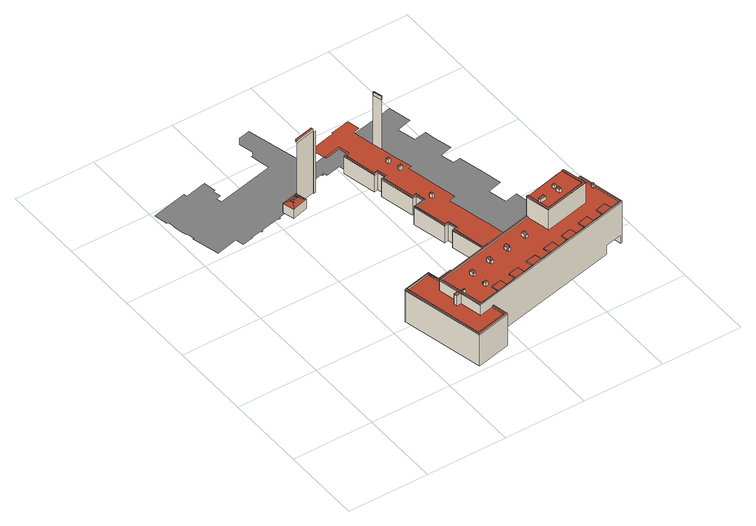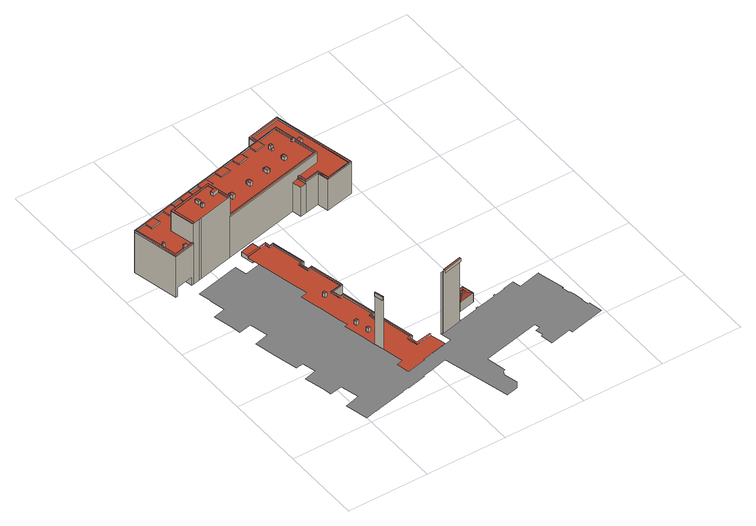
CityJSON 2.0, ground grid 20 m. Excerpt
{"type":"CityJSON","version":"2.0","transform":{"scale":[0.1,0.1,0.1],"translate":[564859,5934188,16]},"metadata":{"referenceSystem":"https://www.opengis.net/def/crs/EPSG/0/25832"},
"CityObjects":{
"building1":{"type":"Building","attributes":{"Grundfläche 2D":"1542.762677","Grundhöhe NN":"16.624"},"children":["building1-1","building1-2","building1-3","building1-4","building1-5"],"geometry":[{"type":"MultiSurface","lod":"3","boundaries":[[[0,1,2,3]],[[4,0,3,5]],[[6,4,5,7]],[[8,9,10,11,12,13,14,15,16,17,18,19,20,21,22,23,24,25,26,27,28,29,30,31,32,33,34,35,7,5,3,2,36,37,38,39,40,41,42,43,44,45,46,47,48,49,50,51,52,53,54,55,56,57,58,59,60,61,62,63,64,65,66,67,68,69,70,71,72,73,74,75,76,77,78,79,80,81,82,83,84,85,86,87,88,89,90,91,92,93,94,95,96,97,98,99,100,101,102,103,104,105,106,107,108,109,110,111,112,113,114,115,116,117,118,119,120,121,122,123,124,125,126,127,128,129]],[[130,131,128,127]],[[131,130,132,133]],[[130,134,135,132]],[[134,130,127,126]],[[136,137,138,139]],[[140,135,134,141]],[[126,125,141,134]],[[142,138,137,143]],[[144,145,10,9]],[[131,146,129,128]],[[145,144,147,148]],[[144,149,150,147]],[[146,131,133,151]],[[149,144,9,8]],[[152,153,154,155]],[[156,136,139,157]],[[153,158,159,154]],[[146,149,8,129]],[[149,146,151,150]],[[158,156,157,159]],[[145,160,11,10]],[[160,145,148,161]],[[137,136,156,158,153,152,162,163,164,165,166,167,168,169,170,171,172,173,174,175,176,177,178,179,180,181,182,183,184,185,161,148,147,150,151,133,132,135,140,186,187,188,189,143]],[[162,152,155,190]],[[13,191,192,193,15,14]],[[193,192,191,184,183,182]],[[191,194,185,184]],[[194,191,13,12]],[[166,165,195,196]],[[160,194,12,11]],[[194,160,161,185]],[[195,165,164,197]],[[198,199,20,19]],[[193,200,16,15]],[[199,198,178,177]],[[198,201,202,180,179,178]],[[17,202,201,198,19,18]],[[200,193,182,181]],[[197,164,163,162,190,203]],[[170,169,204,205]],[[167,166,196,206]],[[200,202,17,16]],[[202,200,181,180]],[[204,169,168,207]],[[206,207,168,167]],[[207,206,196,195,197,203,190,155,154,159,157,139,138,142,208,209,210,211,212,213,214,215,216,217,218,219,220,221,222,223,224,225,226,227,228,229,230,231,232,233,234,235,236,237,238,239,240,241,242,243,244,245,246,247,205,204]],[[248,228,227,249]]],"semantics":{"surfaces":[{"type":"WallSurface"},{"type":"GroundSurface"},{"type":"RoofSurface"}],"values":[0,0,0,1,0,0,0,0,0,0,0,0,0,0,0,0,0,0,0,0,0,0,0,0,0,0,2,0,0,0,0,0,0,0,0,0,0,0,0,0,0,0,0,0,0,0,0,0,0,2,0]}}]},
"building1-1":{"type":"BuildingInstallation","parents":["building1"],"geometry":[{"type":"MultiSurface","lod":"3","boundaries":[[[250,251,252,253,254]],[[1,0,253,252]],[[250,255,256,251]]],"semantics":{"surfaces":[{"type":"RoofSurface"},{"type":"WallSurface"}],"values":[0,1,1]}}]},
"building1-2":{"type":"BuildingInstallation","parents":["building1"],"geometry":[{"type":"MultiSurface","lod":"3","boundaries":[[[257,258,259,260]],[[260,259,261,262]],[[257,260,262,263]],[[258,257,263,264]],[[259,258,264,261]]],"semantics":{"surfaces":[{"type":"RoofSurface"},{"type":"WallSurface"}],"values":[0,1,1,1,1]}}]},
"building1-3":{"type":"BuildingInstallation","parents":["building1"],"geometry":[{"type":"MultiSurface","lod":"3","boundaries":[[[265,266,267,268]],[[268,267,269,270]],[[265,268,270,271]],[[266,265,271,272]],[[267,266,272,269]]],"semantics":{"surfaces":[{"type":"RoofSurface"},{"type":"WallSurface"}],"values":[0,1,1,1,1]}}]},
"building1-4":{"type":"BuildingInstallation","parents":["building1"],"geometry":[{"type":"MultiSurface","lod":"3","boundaries":[[[273,274,275,276]],[[276,275,277,278]],[[278,279,273,276]],[[274,273,279,280]],[[280,277,275,274]]],"semantics":{"surfaces":[{"type":"RoofSurface"},{"type":"WallSurface"}],"values":[0,1,1,1,1]}}]},
"building1-5":{"type":"BuildingInstallation","parents":["building1"],"geometry":[{"type":"MultiSurface","lod":"3","boundaries":[[[281,282,283,284]],[[284,283,248,249]],[[281,284,249,285]],[[282,281,285,286]],[[283,282,286,248]]],"semantics":{"surfaces":[{"type":"RoofSurface"},{"type":"WallSurface"}],"values":[0,1,1,1,1]}}]},
"building2":{"type":"Building","attributes":{"Grundfläche 2D":"27.112063","Grundhöhe NN":"18.301"},"children":["building2-1"],"geometry":[{"type":"Solid","lod":"3","boundaries":[[[[287,288,289,290,291]],[[291,292,293,288,287]],[[294,295,296,291,290,289]],[[295,294,293,297,296]],[[296,297,293,292,291]],[[298,299,300,301]],[[302,303,304,305]],[[306,307,301,300]],[[307,308,298,301]],[[308,309,299,298]],[[309,306,300,299]],[[310,311,289,288]],[[311,312,294,289]],[[312,313,293,294]],[[313,310,288,293]],[[303,302,314,315]],[[304,303,315,316]],[[305,304,316,317]],[[302,305,317,314]],[[309,308,307,306]],[[313,312,311,310]],[[315,314,317,316]]]],"semantics":{"surfaces":[{"type":"RoofSurface"},{"type":"WallSurface"},{"type":"GroundSurface"}],"values":[[0,0,0,0,0,0,0,1,1,1,1,1,1,1,1,1,1,1,1,2,2,2]]}}]},
"building2-1":{"type":"BuildingInstallation","parents":["building2"],"geometry":[{"type":"MultiSurface","lod":"3","boundaries":[[[318,319,320,321]],[[322,320,319]],[[323,320,322]],[[324,325,326,323]],[[326,320,323]],[[327,328,326,325]],[[329,321,326,328]],[[321,320,326]],[[290,322,319,287]],[[323,322,290,330,295,325,324]],[[295,331,297,328,327,325]],[[297,332,292,333,287,319,318,321,329,328]]],"semantics":{"surfaces":[{"type":"RoofSurface"},{"type":"WallSurface"}],"values":[0,0,0,0,0,0,0,0,1,1,1,1]}}]},
"building3":{"type":"Building","attributes":{"Grundfläche 2D":"600.723699","Grundhöhe NN":"18.237"},"children":["building3-1","building3-2","building3-3","building3-4","building3-5","building3-6","building3-7","building3-8","building3-9","building3-10","building3-11","building3-12","building3-13","building3-14","building3-15","building3-16","building3-17","building3-18","building3-19","building3-20","building3-21","building3-22","building3-23","building3-24"],"geometry":[{"type":"MultiSurface","lod":"3","boundaries":[[[334,335,336,337,338,339,340,341,342,343,344,345,346,347,348,349,350,351,352,353,354,355,356,357,358,359,360,361,362,363,364,365,366]],[[367,368,369,370,371,372,373,374,375,376]],[[377,378,379]],[[378,380,379]],[[381,382,378,377,383,384,385,386,387,388]],[[389,380,378,390,391,392,393,394]],[[395,396,397,398,399,400,401,402,403,404,405,406,407,408,409,410,411,412,413,414,415,416,417,418,419,420,421,422]],[[423,424,425,426,427,428,429]],[[430,431,432,433,434,435,436,437,438,439,440,441,442]],[[443,444,355,354]],[[444,445,446,447,448,449,450,357,356,355]],[[450,451,358,357]],[[451,452,359,358]],[[452,453,360,359]],[[416,415,362,361]],[[363,414,413,364]],[[413,412,365,364]],[[366,411,410,334]],[[410,409,335,334]],[[338,406,405,339]],[[408,407,337,336]],[[342,402,401,343]],[[404,403,341,340]],[[346,398,397,347]],[[400,399,345,344]],[[348,396,395,349]],[[395,422,350,349]],[[351,421,420,352]],[[420,419,353,352]],[[454,428,370,369]],[[428,427,371,370]],[[372,371,427,426]],[[426,425,424,374,373,372]],[[424,455,375,374]],[[455,456,376,375]],[[456,457,367,376]],[[457,458,454,369,368,367]],[[459,460,377,379]],[[461,383,377,460]],[[461,462,463,385,384,383]],[[463,464,386,385]],[[388,387,442,441]],[[381,388,441,440]],[[382,381,440,439]],[[378,382,439,438]],[[437,390,378,438]],[[437,436,391,390]],[[436,435,392,391]],[[465,466,394,393]],[[466,467,468,380,389,394]],[[468,459,379,380]],[[469,470,471,472,473,453,452,474]],[[465,393,392,435,434,444,443,475,476]],[[431,430,450,449,446,445,444,434,433,432]],[[442,387,386,464,477,478,479,480,481,482,451,450,430]],[[452,451,482,474]],[[428,454,360,453,473,483,429]],[[423,429,483,484]],[[455,424,423,484,475,443,354]],[[419,418,456,455,354,353]],[[456,418,417,457]],[[360,454,458,457,417,416,361]],[[466,465,476,485]],[[486,468,467,466,485,487]],[[459,468,486,488]],[[460,459,488,489]],[[461,460,489,490]],[[491,463,462,461,490,492]],[[464,463,491,477]],[[493,494,495,496]],[[495,494,479,478]],[[470,469,481,480]],[[497,472,471,498]],[[498,499,500,497]],[[499,493,496,500]],[[484,483,473,472,497,500,496,495,478,477,491,492,490,489,488,486,487,485,476,475]],[[481,469,474,482]],[[471,470,480,479,494,493,499,498]]],"semantics":{"surfaces":[{"type":"RoofSurface"},{"type":"WallSurface"},{"type":"GroundSurface"},{"type":"OuterCeilingSurface"}],"values":[0,0,0,0,0,0,0,0,0,1,1,1,1,1,1,1,1,1,1,1,1,1,1,1,1,1,1,1,1,1,1,1,1,1,1,1,1,1,1,1,1,1,1,1,1,1,1,1,1,1,1,1,1,1,1,1,1,1,1,1,1,1,1,1,1,1,1,1,1,1,1,1,1,1,1,2,2,3]}}]},
"building3-1":{"type":"BuildingInstallation","parents":["building3"],"geometry":[{"type":"MultiSurface","lod":"3","boundaries":[[[501,502,503,504]],[[366,365,504,503]],[[505,501,504,365,412]],[[502,501,505,506]],[[411,366,503,502,506]]],"semantics":{"surfaces":[{"type":"RoofSurface"},{"type":"WallSurface"}],"values":[0,1,1,1,1]}}]},
"building3-2":{"type":"BuildingInstallation","parents":["building3"],"geometry":[{"type":"MultiSurface","lod":"3","boundaries":[[[507,508,509,510,511]],[[512,513,509,508]],[[514,515,516,517,518,511,510,509,513]],[[518,519,507,511]],[[519,512,508,507]]],"semantics":{"surfaces":[{"type":"RoofSurface"},{"type":"WallSurface"}],"values":[0,1,1,1,1]}}]},
"building3-3":{"type":"BuildingInstallation","parents":["building3"],"geometry":[{"type":"MultiSurface","lod":"3","boundaries":[[[520,521,348,347]],[[397,522,520,347]],[[521,520,522,523]],[[523,396,348,521]]],"semantics":{"surfaces":[{"type":"RoofSurface"},{"type":"WallSurface"}],"values":[0,1,1,1]}}]},
"building3-4":{"type":"BuildingInstallation","parents":["building3"],"geometry":[{"type":"MultiSurface","lod":"3","boundaries":[[[524,525,526,527,528]],[[529,530,526,525]],[[531,532,533,534,535,528,527,526,530]],[[535,536,524,528]],[[525,524,536,529]]],"semantics":{"surfaces":[{"type":"RoofSurface"},{"type":"WallSurface"}],"values":[0,1,1,1,1]}}]},
"building3-5":{"type":"BuildingInstallation","parents":["building3"],"geometry":[{"type":"MultiSurface","lod":"3","boundaries":[[[537,538,539,540]],[[541,542,537,540]],[[542,543,538,537]],[[543,544,539,538]]],"semantics":{"surfaces":[{"type":"RoofSurface"},{"type":"WallSurface"}],"values":[0,1,1,1]}}]},
"building3-6":{"type":"BuildingInstallation","parents":["building3"],"geometry":[{"type":"MultiSurface","lod":"3","boundaries":[[[545,516,515,546]],[[514,547,546,515]],[[547,548,545,546]],[[548,517,516,545]]],"semantics":{"surfaces":[{"type":"RoofSurface"},{"type":"WallSurface"}],"values":[0,1,1,1]}}]},
"building3-7":{"type":"BuildingInstallation","parents":["building3"],"geometry":[{"type":"MultiSurface","lod":"3","boundaries":[[[549,550,346,345]],[[399,551,549,345]],[[550,549,551,552]],[[552,398,346,550]]],"semantics":{"surfaces":[{"type":"RoofSurface"},{"type":"WallSurface"}],"values":[0,1,1,1]}}]},
"building3-8":{"type":"BuildingInstallation","parents":["building3"],"geometry":[{"type":"MultiSurface","lod":"3","boundaries":[[[553,554,555,556,557]],[[558,559,555,554]],[[541,540,539,544,560,557,556,555,559]],[[560,561,553,557]],[[561,558,554,553]]],"semantics":{"surfaces":[{"type":"RoofSurface"},{"type":"WallSurface"}],"values":[0,1,1,1,1]}}]},
"building3-9":{"type":"BuildingInstallation","parents":["building3"],"geometry":[{"type":"MultiSurface","lod":"3","boundaries":[[[562,563,564,565]],[[566,567,565,564]],[[562,565,567,568]],[[568,569,563,562]]],"semantics":{"surfaces":[{"type":"RoofSurface"},{"type":"WallSurface"}],"values":[0,1,1,1]}}]},
"building3-10":{"type":"BuildingInstallation","parents":["building3"],"geometry":[{"type":"MultiSurface","lod":"3","boundaries":[[[570,571,572,573]],[[351,350,573,572]],[[574,570,573,350,422]],[[574,575,571,570]],[[421,351,572,571,575]]],"semantics":{"surfaces":[{"type":"RoofSurface"},{"type":"WallSurface"}],"values":[0,1,1,1,1]}}]},
"building3-11":{"type":"BuildingInstallation","parents":["building3"],"geometry":[{"type":"MultiSurface","lod":"3","boundaries":[[[576,577,336,335]],[[409,578,576,335]],[[577,576,578,579]],[[579,408,336,577]]],"semantics":{"surfaces":[{"type":"RoofSurface"},{"type":"WallSurface"}],"values":[0,1,1,1]}}]},
"building3-12":{"type":"BuildingInstallation","parents":["building3"],"geometry":[{"type":"MultiSurface","lod":"3","boundaries":[[[580,581,582,583,584]],[[585,586,582,581]],[[587,588,589,590,591,584,583,582,586]],[[591,592,580,584]],[[592,585,581,580]]],"semantics":{"surfaces":[{"type":"RoofSurface"},{"type":"WallSurface"}],"values":[0,1,1,1,1]}}]},
"building3-13":{"type":"BuildingInstallation","parents":["building3"],"geometry":[{"type":"MultiSurface","lod":"3","boundaries":[[[593,594,340,339]],[[405,595,593,339]],[[594,593,595,596]],[[596,404,340,594]]],"semantics":{"surfaces":[{"type":"RoofSurface"},{"type":"WallSurface"}],"values":[0,1,1,1]}}]},
"building3-14":{"type":"BuildingInstallation","parents":["building3"],"geometry":[{"type":"MultiSurface","lod":"3","boundaries":[[[597,598,338,337]],[[407,599,597,337]],[[598,597,599,600]],[[600,406,338,598]]],"semantics":{"surfaces":[{"type":"RoofSurface"},{"type":"WallSurface"}],"values":[0,1,1,1]}}]},
"building3-15":{"type":"BuildingInstallation","parents":["building3"],"geometry":[{"type":"MultiSurface","lod":"3","boundaries":[[[601,602,589,588]],[[587,603,601,588]],[[603,604,602,601]],[[604,590,589,602]]],"semantics":{"surfaces":[{"type":"RoofSurface"},{"type":"WallSurface"}],"values":[0,1,1,1]}}]},
"building3-16":{"type":"BuildingInstallation","parents":["building3"],"geometry":[{"type":"MultiSurface","lod":"3","boundaries":[[[605,533,532,606]],[[531,607,606,532]],[[605,606,607,608]],[[608,534,533,605]]],"semantics":{"surfaces":[{"type":"RoofSurface"},{"type":"WallSurface"}],"values":[0,1,1,1]}}]},
"building3-17":{"type":"BuildingInstallation","parents":["building3"],"geometry":[{"type":"MultiSurface","lod":"3","boundaries":[[[609,610,342,341]],[[403,611,609,341]],[[610,609,611,612]],[[342,610,612,402]]],"semantics":{"surfaces":[{"type":"RoofSurface"},{"type":"WallSurface"}],"values":[0,1,1,1]}}]},
"building3-18":{"type":"BuildingInstallation","parents":["building3"],"geometry":[{"type":"MultiSurface","lod":"3","boundaries":[[[613,614,615,616]],[[616,615,617,618]],[[618,619,613,616]],[[619,620,614,613]],[[615,614,620,617]]],"semantics":{"surfaces":[{"type":"RoofSurface"},{"type":"WallSurface"}],"values":[0,1,1,1,1]}}]},
"building3-19":{"type":"BuildingInstallation","parents":["building3"],"geometry":[{"type":"MultiSurface","lod":"3","boundaries":[[[621,622,623,624,625]],[[626,623,622,621,627,628]],[[624,623,626,629]],[[625,624,629,630]],[[621,625,630,627]]],"semantics":{"surfaces":[{"type":"RoofSurface"},{"type":"WallSurface"}],"values":[0,1,1,1,1]}}]},
"building3-20":{"type":"BuildingInstallation","parents":["building3"],"geometry":[{"type":"MultiSurface","lod":"3","boundaries":[[[631,632,633,634]],[[634,633,635,636]],[[636,637,631,634]],[[637,638,632,631]],[[633,632,638,635]]],"semantics":{"surfaces":[{"type":"RoofSurface"},{"type":"WallSurface"}],"values":[0,1,1,1,1]}}]},
"building3-21":{"type":"BuildingInstallation","parents":["building3"],"geometry":[{"type":"MultiSurface","lod":"3","boundaries":[[[639,448,447,640]],[[641,640,447,446,432]],[[641,642,639,640]],[[431,449,448,639,642]],[[446,449,431,432]]],"semantics":{"surfaces":[{"type":"RoofSurface"},{"type":"WallSurface"}],"values":[0,1,1,1,1]}}]},
"building3-22":{"type":"BuildingInstallation","parents":["building3"],"geometry":[{"type":"MultiSurface","lod":"3","boundaries":[[[643,644,645,646]],[[363,362,646,645]],[[647,643,646,362,415]],[[644,643,647,648]],[[414,363,645,644,648]]],"semantics":{"surfaces":[{"type":"RoofSurface"},{"type":"WallSurface"}],"values":[0,1,1,1,1]}}]},
"building3-23":{"type":"BuildingInstallation","parents":["building3"],"geometry":[{"type":"MultiSurface","lod":"3","boundaries":[[[649,650,651,652]],[[566,564,652,651,653]],[[564,563,649,652]],[[654,650,649,563,569]],[[651,650,654,653]]],"semantics":{"surfaces":[{"type":"RoofSurface"},{"type":"WallSurface"}],"values":[0,1,1,1,1]}}]},
"building3-24":{"type":"BuildingInstallation","parents":["building3"],"geometry":[{"type":"MultiSurface","lod":"3","boundaries":[[[655,656,344,343]],[[401,657,655,343]],[[656,655,657,658]],[[658,400,344,656]]],"semantics":{"surfaces":[{"type":"RoofSurface"},{"type":"WallSurface"}],"values":[0,1,1,1]}}]}
},
"vertices":[
[316,658,177],[268,647,177],[268,647,6],[316,658,6],[317,655,177],[317,655,6],[321,656,177],[321,656,6],[460,374,6],[450,372,6],[431,457,6],[460,463,6],[455,483,6],[446,481,6],[445,485,6],[427,567,6],[437,569,6],[432,589,6],[426,587,6],[423,587,6],[404,671,6],[413,674,6],[409,694,6],[372,686,6],[371,690,6],[371,692,6],[370,697,6],[367,696,6],[368,691,6],[364,691,6],[363,695,6],[316,684,6],[319,670,6],[321,661,6],[320,661,6],[321,659,6],[269,644,6],[264,643,6],[263,646,6],[215,635,6],[215,632,6],[211,631,6],[210,634,6],[163,624,6],[163,621,6],[159,620,6],[158,623,6],[132,617,6],[132,616,6],[105,610,6],[100,630,6],[46,618,6],[45,621,6],[30,685,6],[33,685,6],[29,705,6],[26,704,6],[24,714,6],[19,738,6],[21,739,6],[17,757,6],[14,756,6],[7,789,6],[95,809,6],[96,801,6],[149,813,6],[155,782,6],[149,781,6],[149,780,6],[154,762,6],[142,759,6],[145,745,6],[288,777,6],[282,806,6],[278,825,6],[282,826,6],[288,836,6],[280,871,6],[290,886,6],[319,892,6],[320,889,6],[320,888,6],[333,837,6],[338,818,6],[361,731,6],[361,730,6],[361,728,6],[362,727,6],[402,737,6],[427,743,6],[427,746,6],[474,756,6],[474,755,6],[490,758,6],[491,759,6],[558,773,6],[568,775,6],[573,776,6],[599,782,6],[612,727,6],[575,718,6],[586,672,6],[617,678,6],[622,654,6],[633,608,6],[602,601,6],[610,567,6],[629,570,6],[642,512,6],[654,459,6],[618,451,6],[629,404,6],[660,411,6],[665,387,6],[676,341,6],[645,334,6],[652,299,6],[653,295,6],[652,294,6],[659,264,6],[550,239,6],[544,268,6],[543,268,6],[543,269,6],[541,268,6],[486,256,6],[483,269,6],[474,267,6],[455,351,6],[465,354,6],[474,267,52],[455,351,52],[474,267,55],[455,351,55],[483,269,52],[483,269,55],[459,349,55],[476,271,55],[476,271,52],[459,349,52],[486,256,55],[486,256,52],[487,273,52],[487,273,55],[450,372,52],[431,457,52],[465,354,52],[450,372,55],[431,457,55],[460,374,52],[460,374,55],[465,354,55],[435,455,55],[453,375,55],[453,375,52],[435,455,52],[468,351,55],[468,351,52],[463,378,55],[463,378,52],[460,463,52],[460,463,55],[464,461,55],[459,484,55],[458,488,55],[449,485,55],[431,565,55],[441,567,55],[435,593,55],[425,591,55],[408,669,55],[418,672,55],[412,699,55],[371,690,55],[372,686,55],[409,694,55],[413,674,55],[404,671,55],[423,587,55],[426,587,55],[432,589,55],[437,569,55],[427,567,55],[445,485,55],[446,481,55],[455,483,55],[541,268,55],[540,270,55],[540,271,55],[490,260,55],[464,461,52],[446,481,52],[445,485,52],[427,567,52],[455,483,52],[449,485,52],[431,565,52],[458,488,52],[423,587,52],[404,671,52],[437,569,52],[426,587,52],[432,589,52],[459,484,52],[425,591,52],[408,669,52],[441,567,52],[435,593,52],[490,260,52],[540,271,52],[539,274,52],[541,274,52],[536,293,52],[529,326,52],[524,346,52],[517,378,52],[512,398,52],[504,432,52],[510,434,52],[521,436,52],[511,484,52],[510,485,52],[498,541,52],[493,563,52],[501,565,52],[494,595,52],[489,615,52],[482,646,52],[477,668,52],[467,711,52],[465,721,52],[481,725,52],[475,753,52],[474,755,52],[474,756,52],[427,746,52],[427,743,52],[408,739,52],[406,738,52],[402,737,52],[362,727,52],[365,714,52],[366,711,52],[370,697,52],[371,692,52],[371,690,52],[412,699,52],[418,672,52],[477,668,188],[482,646,188],
[315,663,184],[267,652,184],[268,647,184],[316,658,184],[316,659,184],[315,663,177],[267,652,177],
[479,458,63],[485,460,63],[483,466,63],[477,465,63],[483,466,52],[477,465,52],[479,458,52],[485,460,52],
[473,574,63],[475,568,63],[481,569,63],[480,576,63],[481,569,52],[480,576,52],[473,574,52],[475,568,52],
[466,607,63],[468,600,63],[474,601,63],[472,608,63],[474,601,52],[472,608,52],[466,607,52],[468,600,52],
[484,647,198],[479,668,198],[477,668,198],[482,646,198],[484,647,188],[479,668,188],
[233,622,53],[220,629,48],[227,600,48],[235,613,53],[238,618,55],[245,625,53],[259,638,48],[266,610,48],[254,617,53],[248,621,55],[251,626,53],[530,232,34],[523,264,34],[489,256,34],[496,224,34],[363,179,103],[357,203,103],[342,200,103],[347,176,103],[489,256,23],[496,224,23],[530,232,23],[523,264,23],[220,629,23],[227,600,23],[266,610,23],[259,638,23],[363,179,23],[357,203,23],[342,200,23],[347,176,23],
[237,623,54],[233,622,54],[238,618,57],[245,625,55],[235,613,54],[247,616,55],[249,616,55],[254,617,55],[248,621,57],[252,622,55],[251,626,55],[247,625,55],[247,616,53],[252,622,53],[247,625,53],[237,623,53],
[737,147,138],[710,141,138],[685,135,138],[657,129,138],[631,123,138],[605,118,138],[579,112,138],[552,106,138],[526,100,138],[499,94,138],[473,88,138],[447,82,138],[421,77,138],[394,70,138],[369,65,138],[317,53,138],[306,101,138],[305,105,138],[293,160,138],[553,218,138],[552,222,138],[288,163,138],[289,159,138],[313,50,138],[741,145,138],[716,259,138],[663,247,138],[664,244,138],[679,247,138],[686,248,138],[713,254,138],[720,221,138],[721,216,138],[677,187,192],[664,244,192],[663,247,192],[659,246,192],[672,190,192],[569,167,192],[557,219,192],[557,223,192],[552,222,192],[566,162,192],[230,204,111],[297,216,111],[300,220,110],[306,192,111],[277,6,111],[234,202,111],[275,1,111],[278,1,111],[360,19,111],[351,58,111],[347,57,111],[355,23,111],[338,199,111],[303,188,111],[339,195,111],[343,175,111],[347,176,111],[342,200,111],[317,53,135],[369,65,135],[394,70,135],[421,77,135],[447,82,135],[473,88,135],[499,94,135],[526,100,135],[552,106,135],[579,112,135],[605,118,135],[631,123,135],[657,129,135],[685,135,135],[710,141,135],[737,147,135],[721,216,135],[720,221,135],[713,254,135],[686,248,135],[679,247,135],[664,244,135],[677,187,135],[566,162,135],[553,218,135],[293,160,135],[305,105,135],[306,101,135],[640,242,190],[557,223,190],[557,219,190],[569,167,190],[672,190,190],[659,246,190],[646,243,190],[313,50,108],[301,104,108],[299,113,108],[289,159,108],[288,163,108],[343,175,108],[339,195,108],[303,188,108],[297,216,108],[234,202,108],[277,6,108],[355,23,108],[347,57,108],[552,222,135],[288,163,135],[289,159,135],[299,113,135],[299,113,136],[301,104,136],[301,104,135],[313,50,135],[741,145,135],[716,259,135],[663,247,135],[663,247,190],[552,222,190],[566,162,190],[677,187,190],[664,244,190],[300,220,108],[230,204,108],[275,1,108],[278,1,108],[360,19,108],[351,58,108],[347,176,108],[342,200,108],[338,199,108],[306,192,108],[711,258,22],[711,258,46],[667,248,46],[667,248,22],[663,247,22],[716,259,22],[552,222,22],[347,176,22],[351,58,22],[693,134,22],[693,134,46],[738,144,46],[738,144,22],[741,145,22],[646,243,22],[640,242,22],[342,200,22],[306,192,22],[338,199,22],[300,220,22],[230,204,22],[275,1,22],[360,19,22],[278,1,22],[702,158,46],[688,155,46],[688,155,22],[702,158,22],[673,219,22],[673,219,46],[687,222,46],[687,222,22],
[716,220,145],[717,214,145],[721,216,145],[720,221,145],[716,220,135],[717,214,135],
[515,181,145],[508,179,145],[510,170,145],[511,170,145],[517,172,145],[508,179,135],[510,170,135],[511,170,135],[511,170,143],[516,171,143],[516,171,135],[517,172,135],[515,181,135],
[390,88,138],[365,82,138],[390,88,135],[365,82,135],
[358,145,145],[351,143,145],[352,135,145],[353,135,145],[359,136,145],[351,143,135],[352,135,135],[353,135,135],[353,135,143],[358,136,143],[358,136,135],[359,136,135],[358,145,135],
[407,143,143],[412,144,143],[411,148,143],[406,146,143],[406,146,135],[407,143,135],[412,144,135],[411,148,135],
[517,168,143],[512,167,143],[512,167,135],[517,168,135],
[443,100,138],[417,94,138],[443,100,135],[417,94,135],
[410,157,145],[403,155,145],[405,146,145],[406,146,145],[412,148,145],[403,155,135],[405,146,135],[412,148,135],[410,157,135],
[355,103,140],[355,99,140],[361,101,140],[361,104,140],[361,101,135],[361,104,135],[355,103,135],[355,99,135],
[311,102,143],[310,106,143],[305,105,143],[306,101,143],[311,102,135],[310,106,135],
[706,159,138],[681,153,138],[706,159,135],[681,153,135],
[462,169,145],[455,167,145],[457,158,145],[458,158,145],[464,160,145],[455,167,135],[457,158,135],[458,158,135],[458,158,143],[463,159,143],[463,159,135],[464,160,135],[462,169,135],
[601,135,138],[575,129,138],[601,135,135],[575,129,135],
[653,147,138],[627,141,138],[653,147,135],[627,141,135],
[459,155,143],[464,156,143],[459,155,135],[464,156,135],
[359,133,143],[354,132,143],[354,132,135],[359,133,135],
[548,123,138],[522,118,138],[548,123,135],[522,118,135],
[619,210,199],[618,216,199],[612,215,199],[614,209,199],[612,215,190],[614,209,190],[619,210,190],[618,216,190],
[619,204,199],[615,204,199],[613,203,199],[615,193,198],[621,194,198],[613,203,190],[619,204,190],[615,204,190],[615,193,190],[621,194,190],
[580,192,199],[578,200,199],[564,196,199],[566,189,199],[564,196,190],[566,189,190],[580,192,190],[578,200,190],
[290,102,136],[288,111,136],[288,111,108],[290,102,108],
[680,243,143],[687,244,143],[686,248,143],[679,247,143],[680,243,135],[687,244,135],
[355,99,145],[357,92,145],[363,94,145],[361,101,145],[363,94,135],[357,92,135],
[495,111,138],[469,106,138],[495,111,135],[469,106,135]
]}
